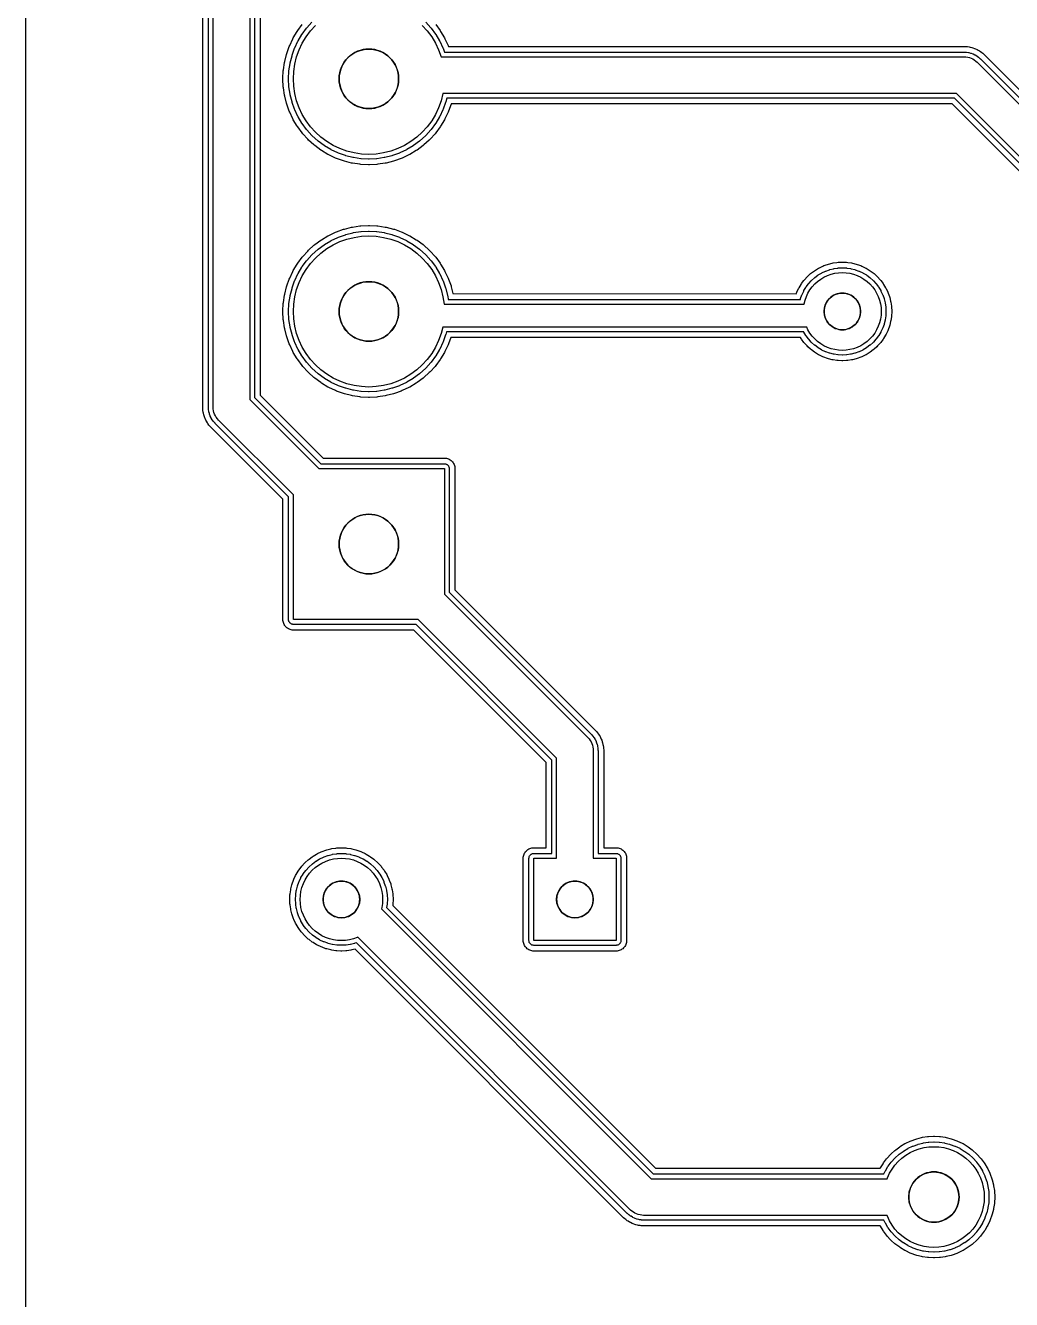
# Model space of a CAD drawing. Header units: millimetres. Extents: x -3 to 103, y -3 to 78.
# Drawn here: x 0 to 21.54, y 26.26 to 54.09 of the extents above; entities that cross this region are included whole.
import ezdxf

# ---------------------------------------------------------------- set-up
doc = ezdxf.new("R2010")
doc.units = ezdxf.units.MM
for name, color, linetype in [('COPPER', 1, 'Continuous'), ('DRILL_0p80mm', 5, 'Continuous'), ('DRILL_1p10mm', 5, 'Continuous'), ('DRILL_1p30mm', 5, 'Continuous'), ('ISO_PASS1', 2, 'Continuous'), ('ISO_PASS2', 6, 'Continuous'), ('OUTLINE', 7, 'Continuous')]:
    doc.layers.add(name, color=color, linetype=linetype)

msp = doc.modelspace()

# ---------------------------------------------------------------- linework, layer by layer
at = {"layer": 'COPPER'}
for points in [[(4.9, 65.584), (4.9, 45.916), (6.406, 44.41), (9.15, 44.41), (9.15, 41.666), (12.283, 38.533), (12.309, 38.504), (12.333, 38.472), (12.353, 38.439), (12.37, 38.403), (12.383, 38.366), (12.392, 38.328), (12.398, 38.289), (12.4, 38.25), (12.4, 35.9), (12.9, 35.9), (12.9, 34.1), (11.1, 34.1), (11.1, 35.9), (11.6, 35.9), (11.6, 38.084), (8.574, 41.11), (5.85, 41.11), (5.85, 43.834), (4.217, 45.467), (4.191, 45.496), (4.167, 45.528), (4.147, 45.561), (4.13, 45.597), (4.117, 45.634), (4.108, 45.672), (4.102, 45.711), (4.1, 45.75), (4.1, 65.75)], [(8.667, 54.087), (8.775, 53.967), (8.872, 53.837), (8.955, 53.698), (9.024, 53.551), (9.079, 53.4), (20.5, 53.4), (20.539, 53.398), (20.578, 53.392), (20.616, 53.383), (20.653, 53.37), (20.689, 53.353), (20.722, 53.333), (20.754, 53.309), (20.783, 53.283), (24, 50.066), (28.934, 55)], [(23.6, 49.334), (20.334, 52.6), (9.119, 52.6), (9.118, 52.598), (9.079, 52.441), (9.024, 52.289), (8.955, 52.142), (8.872, 52.003), (8.775, 51.873), (8.667, 51.753), (8.547, 51.645), (8.417, 51.548), (8.278, 51.465), (8.131, 51.396), (7.979, 51.341), (7.822, 51.302), (7.662, 51.278), (7.5, 51.27), (7.338, 51.278), (7.178, 51.302), (7.021, 51.341), (6.869, 51.396), (6.722, 51.465), (6.583, 51.548), (6.453, 51.645), (6.333, 51.753), (6.225, 51.873), (6.128, 52.003), (6.045, 52.142), (5.976, 52.289), (5.921, 52.441), (5.882, 52.598), (5.858, 52.758), (5.85, 52.92), (5.858, 53.082), (5.882, 53.242), (5.921, 53.399), (5.976, 53.551), (6.045, 53.698), (6.128, 53.837), (6.225, 53.967), (6.333, 54.087)]]:
    msp.add_lwpolyline(points, dxfattribs=at)
for points in [[(6.96, 53.281), (6.927, 53.226), (6.899, 53.169), (6.878, 53.109), (6.862, 53.047), (6.853, 52.984), (6.85, 52.92), (6.853, 52.856), (6.862, 52.793), (6.878, 52.731), (6.899, 52.671), (6.927, 52.614), (6.96, 52.559), (6.998, 52.508), (7.04, 52.46), (7.088, 52.418), (7.139, 52.38), (7.194, 52.347), (7.251, 52.319), (7.311, 52.298), (7.373, 52.282), (7.436, 52.273), (7.5, 52.27), (7.564, 52.273), (7.627, 52.282), (7.689, 52.298), (7.749, 52.319), (7.806, 52.347), (7.861, 52.38), (7.912, 52.418), (7.96, 52.46), (8.002, 52.508), (8.04, 52.559), (8.073, 52.614), (8.101, 52.671), (8.122, 52.731), (8.138, 52.793), (8.147, 52.856), (8.15, 52.92), (8.147, 52.984), (8.138, 53.047), (8.122, 53.109), (8.101, 53.169), (8.073, 53.226), (8.04, 53.281), (8.002, 53.332), (7.96, 53.38), (7.912, 53.422), (7.861, 53.46), (7.806, 53.493), (7.749, 53.521), (7.689, 53.542), (7.627, 53.558), (7.564, 53.567), (7.5, 53.57), (7.436, 53.567), (7.373, 53.558), (7.311, 53.542), (7.251, 53.521), (7.194, 53.493), (7.139, 53.46), (7.088, 53.422), (7.04, 53.38), (6.998, 53.332)], [(17.027, 48.087), (17.055, 48.165), (17.09, 48.241), (17.133, 48.312), (17.183, 48.379), (17.239, 48.441), (17.301, 48.497), (17.368, 48.547), (17.439, 48.59), (17.515, 48.625), (17.593, 48.653), (17.674, 48.674), (17.757, 48.686), (17.84, 48.69), (17.923, 48.686), (18.006, 48.674), (18.087, 48.653), (18.165, 48.625), (18.241, 48.59), (18.312, 48.547), (18.379, 48.497), (18.441, 48.441), (18.497, 48.379), (18.547, 48.312), (18.59, 48.241), (18.625, 48.165), (18.653, 48.087), (18.674, 48.006), (18.686, 47.923), (18.69, 47.84), (18.686, 47.757), (18.674, 47.674), (18.653, 47.593), (18.625, 47.515), (18.59, 47.439), (18.547, 47.368), (18.497, 47.301), (18.441, 47.239), (18.379, 47.183), (18.312, 47.133), (18.241, 47.09), (18.165, 47.055), (18.087, 47.027), (18.006, 47.006), (17.923, 46.994), (17.84, 46.99), (17.757, 46.994), (17.674, 47.006), (17.593, 47.027), (17.515, 47.055), (17.439, 47.09), (17.368, 47.133), (17.301, 47.183), (17.239, 47.239), (17.183, 47.301), (17.133, 47.368), (17.09, 47.439), (17.062, 47.5), (9.114, 47.5), (9.079, 47.361), (9.024, 47.209), (8.955, 47.062), (8.872, 46.923), (8.775, 46.793), (8.667, 46.673), (8.547, 46.565), (8.417, 46.468), (8.278, 46.385), (8.131, 46.316), (7.979, 46.261), (7.822, 46.222), (7.662, 46.198), (7.5, 46.19), (7.338, 46.198), (7.178, 46.222), (7.021, 46.261), (6.869, 46.316), (6.722, 46.385), (6.583, 46.468), (6.453, 46.565), (6.333, 46.673), (6.225, 46.793), (6.128, 46.923), (6.045, 47.062), (5.976, 47.209), (5.921, 47.361), (5.882, 47.518), (5.858, 47.678), (5.85, 47.84), (5.858, 48.002), (5.882, 48.162), (5.921, 48.319), (5.976, 48.471), (6.045, 48.618), (6.128, 48.757), (6.225, 48.887), (6.333, 49.007), (6.453, 49.115), (6.583, 49.212), (6.722, 49.295), (6.869, 49.364), (7.021, 49.419), (7.178, 49.458), (7.338, 49.482), (7.5, 49.49), (7.662, 49.482), (7.822, 49.458), (7.979, 49.419), (8.131, 49.364), (8.278, 49.295), (8.417, 49.212), (8.547, 49.115), (8.667, 49.007), (8.775, 48.887), (8.872, 48.757), (8.955, 48.618), (9.024, 48.471), (9.079, 48.319), (9.118, 48.162), (9.142, 48.002), (9.142, 48), (17.005, 48), (17.006, 48.006)], [(6.927, 48.146), (6.899, 48.089), (6.878, 48.029), (6.862, 47.967), (6.853, 47.904), (6.85, 47.84), (6.853, 47.776), (6.862, 47.713), (6.878, 47.651), (6.899, 47.591), (6.927, 47.534), (6.96, 47.479), (6.998, 47.428), (7.04, 47.38), (7.088, 47.338), (7.139, 47.3), (7.194, 47.267), (7.251, 47.239), (7.311, 47.218), (7.373, 47.202), (7.436, 47.193), (7.5, 47.19), (7.564, 47.193), (7.627, 47.202), (7.689, 47.218), (7.749, 47.239), (7.806, 47.267), (7.861, 47.3), (7.912, 47.338), (7.96, 47.38), (8.002, 47.428), (8.04, 47.479), (8.073, 47.534), (8.101, 47.591), (8.122, 47.651), (8.138, 47.713), (8.147, 47.776), (8.15, 47.84), (8.147, 47.904), (8.138, 47.967), (8.122, 48.029), (8.101, 48.089), (8.073, 48.146), (8.04, 48.201), (8.002, 48.252), (7.96, 48.3), (7.912, 48.342), (7.861, 48.38), (7.806, 48.413), (7.749, 48.441), (7.689, 48.462), (7.627, 48.478), (7.564, 48.487), (7.5, 48.49), (7.436, 48.487), (7.373, 48.478), (7.311, 48.462), (7.251, 48.441), (7.194, 48.413), (7.139, 48.38), (7.088, 48.342), (7.04, 48.3), (6.998, 48.252), (6.96, 48.201)], [(17.507, 48.062), (17.487, 48.029), (17.47, 47.993), (17.457, 47.956), (17.448, 47.918), (17.442, 47.879), (17.44, 47.84), (17.442, 47.801), (17.448, 47.762), (17.457, 47.724), (17.47, 47.687), (17.487, 47.651), (17.507, 47.618), (17.531, 47.586), (17.557, 47.557), (17.586, 47.531), (17.618, 47.507), (17.651, 47.487), (17.687, 47.47), (17.724, 47.457), (17.762, 47.448), (17.801, 47.442), (17.84, 47.44), (17.879, 47.442), (17.918, 47.448), (17.956, 47.457), (17.993, 47.47), (18.029, 47.487), (18.062, 47.507), (18.094, 47.531), (18.123, 47.557), (18.149, 47.586), (18.173, 47.618), (18.193, 47.651), (18.21, 47.687), (18.223, 47.724), (18.232, 47.762), (18.238, 47.801), (18.24, 47.84), (18.238, 47.879), (18.232, 47.918), (18.223, 47.956), (18.21, 47.993), (18.193, 48.029), (18.173, 48.062), (18.149, 48.094), (18.123, 48.123), (18.094, 48.149), (18.062, 48.173), (18.029, 48.193), (17.993, 48.21), (17.956, 48.223), (17.918, 48.232), (17.879, 48.238), (17.84, 48.24), (17.801, 48.238), (17.762, 48.232), (17.724, 48.223), (17.687, 48.21), (17.651, 48.193), (17.618, 48.173), (17.586, 48.149), (17.557, 48.123), (17.531, 48.094)], [(6.96, 43.121), (6.927, 43.066), (6.899, 43.009), (6.878, 42.949), (6.862, 42.887), (6.853, 42.824), (6.85, 42.76), (6.853, 42.696), (6.862, 42.633), (6.878, 42.571), (6.899, 42.511), (6.927, 42.454), (6.96, 42.399), (6.998, 42.348), (7.04, 42.3), (7.088, 42.258), (7.139, 42.22), (7.194, 42.187), (7.251, 42.159), (7.311, 42.138), (7.373, 42.122), (7.436, 42.113), (7.5, 42.11), (7.564, 42.113), (7.627, 42.122), (7.689, 42.138), (7.749, 42.159), (7.806, 42.187), (7.861, 42.22), (7.912, 42.258), (7.96, 42.3), (8.002, 42.348), (8.04, 42.399), (8.073, 42.454), (8.101, 42.511), (8.122, 42.571), (8.138, 42.633), (8.147, 42.696), (8.15, 42.76), (8.147, 42.824), (8.138, 42.887), (8.122, 42.949), (8.101, 43.009), (8.073, 43.066), (8.04, 43.121), (8.002, 43.172), (7.96, 43.22), (7.912, 43.262), (7.861, 43.3), (7.806, 43.333), (7.749, 43.361), (7.689, 43.382), (7.627, 43.398), (7.564, 43.407), (7.5, 43.41), (7.436, 43.407), (7.373, 43.398), (7.311, 43.382), (7.251, 43.361), (7.194, 43.333), (7.139, 43.3), (7.088, 43.262), (7.04, 43.22), (6.998, 43.172)], [(6.039, 35.261), (6.069, 35.344), (6.106, 35.424), (6.152, 35.5), (6.204, 35.571), (6.264, 35.636), (6.329, 35.696), (6.4, 35.748), (6.476, 35.794), (6.556, 35.831), (6.639, 35.861), (6.724, 35.883), (6.812, 35.896), (6.9, 35.9), (6.988, 35.896), (7.076, 35.883), (7.161, 35.861), (7.244, 35.831), (7.324, 35.794), (7.4, 35.748), (7.471, 35.696), (7.536, 35.636), (7.596, 35.571), (7.648, 35.5), (7.694, 35.424), (7.731, 35.344), (7.761, 35.261), (7.783, 35.176), (7.796, 35.088), (7.8, 35), (7.796, 34.912), (7.783, 34.824), (7.774, 34.791), (13.666, 28.9), (18.816, 28.9), (18.824, 28.921), (18.87, 29.019), (18.925, 29.111), (18.99, 29.198), (19.062, 29.278), (19.142, 29.35), (19.229, 29.415), (19.321, 29.47), (19.419, 29.516), (19.521, 29.553), (19.625, 29.579), (19.732, 29.595), (19.84, 29.6), (19.948, 29.595), (20.055, 29.579), (20.159, 29.553), (20.261, 29.516), (20.359, 29.47), (20.451, 29.415), (20.538, 29.35), (20.618, 29.278), (20.69, 29.198), (20.755, 29.111), (20.81, 29.019), (20.856, 28.921), (20.893, 28.819), (20.919, 28.715), (20.935, 28.608), (20.94, 28.5), (20.935, 28.392), (20.919, 28.285), (20.893, 28.181), (20.856, 28.079), (20.81, 27.981), (20.755, 27.889), (20.69, 27.802), (20.618, 27.722), (20.538, 27.65), (20.451, 27.585), (20.359, 27.53), (20.261, 27.484), (20.159, 27.447), (20.055, 27.421), (19.948, 27.405), (19.84, 27.4), (19.732, 27.405), (19.625, 27.421), (19.521, 27.447), (19.419, 27.484), (19.321, 27.53), (19.229, 27.585), (19.142, 27.65), (19.062, 27.722), (18.99, 27.802), (18.925, 27.889), (18.87, 27.981), (18.824, 28.079), (18.816, 28.1), (13.5, 28.1), (13.461, 28.102), (13.422, 28.108), (13.384, 28.117), (13.347, 28.13), (13.311, 28.147), (13.278, 28.167), (13.246, 28.191), (13.217, 28.217), (7.259, 34.175), (7.244, 34.169), (7.161, 34.139), (7.076, 34.117), (6.988, 34.104), (6.9, 34.1), (6.812, 34.104), (6.724, 34.117), (6.639, 34.139), (6.556, 34.169), (6.476, 34.206), (6.4, 34.252), (6.329, 34.304), (6.264, 34.364), (6.204, 34.429), (6.152, 34.5), (6.106, 34.576), (6.069, 34.656), (6.039, 34.739), (6.017, 34.824), (6.004, 34.912), (6, 35), (6.004, 35.088), (6.017, 35.176)], [(6.567, 35.222), (6.547, 35.189), (6.53, 35.153), (6.517, 35.116), (6.508, 35.078), (6.502, 35.039), (6.5, 35), (6.502, 34.961), (6.508, 34.922), (6.517, 34.884), (6.53, 34.847), (6.547, 34.811), (6.567, 34.778), (6.591, 34.746), (6.617, 34.717), (6.646, 34.691), (6.678, 34.667), (6.711, 34.647), (6.747, 34.63), (6.784, 34.617), (6.822, 34.608), (6.861, 34.602), (6.9, 34.6), (6.939, 34.602), (6.978, 34.608), (7.016, 34.617), (7.053, 34.63), (7.089, 34.647), (7.122, 34.667), (7.154, 34.691), (7.183, 34.717), (7.209, 34.746), (7.233, 34.778), (7.253, 34.811), (7.27, 34.847), (7.283, 34.884), (7.292, 34.922), (7.298, 34.961), (7.3, 35), (7.298, 35.039), (7.292, 35.078), (7.283, 35.116), (7.27, 35.153), (7.253, 35.189), (7.233, 35.222), (7.209, 35.254), (7.183, 35.283), (7.154, 35.309), (7.122, 35.333), (7.089, 35.353), (7.053, 35.37), (7.016, 35.383), (6.978, 35.392), (6.939, 35.398), (6.9, 35.4), (6.861, 35.398), (6.822, 35.392), (6.784, 35.383), (6.747, 35.37), (6.711, 35.353), (6.678, 35.333), (6.646, 35.309), (6.617, 35.283), (6.591, 35.254)], [(11.647, 35.189), (11.63, 35.153), (11.617, 35.116), (11.608, 35.078), (11.602, 35.039), (11.6, 35), (11.602, 34.961), (11.608, 34.922), (11.617, 34.884), (11.63, 34.847), (11.647, 34.811), (11.667, 34.778), (11.691, 34.746), (11.717, 34.717), (11.746, 34.691), (11.778, 34.667), (11.811, 34.647), (11.847, 34.63), (11.884, 34.617), (11.922, 34.608), (11.961, 34.602), (12, 34.6), (12.039, 34.602), (12.078, 34.608), (12.116, 34.617), (12.153, 34.63), (12.189, 34.647), (12.222, 34.667), (12.254, 34.691), (12.283, 34.717), (12.309, 34.746), (12.333, 34.778), (12.353, 34.811), (12.37, 34.847), (12.383, 34.884), (12.392, 34.922), (12.398, 34.961), (12.4, 35), (12.398, 35.039), (12.392, 35.078), (12.383, 35.116), (12.37, 35.153), (12.353, 35.189), (12.333, 35.222), (12.309, 35.254), (12.283, 35.283), (12.254, 35.309), (12.222, 35.333), (12.189, 35.353), (12.153, 35.37), (12.116, 35.383), (12.078, 35.392), (12.039, 35.398), (12, 35.4), (11.961, 35.398), (11.922, 35.392), (11.884, 35.383), (11.847, 35.37), (11.811, 35.353), (11.778, 35.333), (11.746, 35.309), (11.717, 35.283), (11.691, 35.254), (11.667, 35.222)], [(19.383, 28.806), (19.355, 28.759), (19.332, 28.71), (19.314, 28.66), (19.301, 28.607), (19.293, 28.554), (19.29, 28.5), (19.293, 28.446), (19.301, 28.393), (19.314, 28.34), (19.332, 28.29), (19.355, 28.241), (19.383, 28.194), (19.415, 28.151), (19.451, 28.111), (19.491, 28.075), (19.534, 28.043), (19.581, 28.015), (19.63, 27.992), (19.68, 27.974), (19.733, 27.961), (19.786, 27.953), (19.84, 27.95), (19.894, 27.953), (19.947, 27.961), (20, 27.974), (20.05, 27.992), (20.099, 28.015), (20.146, 28.043), (20.189, 28.075), (20.229, 28.111), (20.265, 28.151), (20.297, 28.194), (20.325, 28.241), (20.348, 28.29), (20.366, 28.34), (20.379, 28.393), (20.387, 28.446), (20.39, 28.5), (20.387, 28.554), (20.379, 28.607), (20.366, 28.66), (20.348, 28.71), (20.325, 28.759), (20.297, 28.806), (20.265, 28.849), (20.229, 28.889), (20.189, 28.925), (20.146, 28.957), (20.099, 28.985), (20.05, 29.008), (20, 29.026), (19.947, 29.039), (19.894, 29.047), (19.84, 29.05), (19.786, 29.047), (19.733, 29.039), (19.68, 29.026), (19.63, 29.008), (19.581, 28.985), (19.534, 28.957), (19.491, 28.925), (19.451, 28.889), (19.415, 28.849)]]:
    msp.add_lwpolyline(points, close=True, dxfattribs=at)
at = {"layer": 'DRILL_0p80mm'}
for centre in [(17.84, 47.84), (6.9, 35), (12, 35)]:
    msp.add_circle(centre, 0.4, dxfattribs=at)
at = {"layer": 'DRILL_1p10mm'}
msp.add_circle((19.84, 28.5), 0.55, dxfattribs=at)
at = {"layer": 'DRILL_1p30mm'}
for centre in [(7.5, 52.92), (7.5, 47.84), (7.5, 42.76)]:
    msp.add_circle(centre, 0.65, dxfattribs=at)
at = {"layer": 'ISO_PASS1'}
for points in [[(5.004, 65.541), (5.004, 45.959), (6.449, 44.514), (9.15, 44.514), (9.16, 44.513), (9.17, 44.512), (9.18, 44.509), (9.19, 44.506), (9.199, 44.501), (9.208, 44.496), (9.216, 44.49), (9.223, 44.483), (9.23, 44.476), (9.236, 44.468), (9.241, 44.459), (9.246, 44.45), (9.249, 44.44), (9.252, 44.43), (9.253, 44.42), (9.254, 44.41), (9.254, 41.709), (12.356, 38.606), (12.36, 38.602), (12.386, 38.573), (12.392, 38.565), (12.416, 38.534), (12.421, 38.525), (12.442, 38.492), (12.446, 38.483), (12.463, 38.447), (12.467, 38.438), (12.48, 38.401), (12.483, 38.391), (12.493, 38.353), (12.495, 38.343), (12.501, 38.304), (12.502, 38.294), (12.503, 38.255), (12.504, 38.25), (12.504, 36.004), (12.9, 36.004), (12.91, 36.003), (12.92, 36.002), (12.93, 35.999), (12.94, 35.996), (12.949, 35.991), (12.958, 35.986), (12.966, 35.98), (12.973, 35.973), (12.98, 35.966), (12.986, 35.958), (12.991, 35.949), (12.996, 35.94), (12.999, 35.93), (13.002, 35.92), (13.003, 35.91), (13.004, 35.9), (13.004, 34.1), (13.003, 34.09), (13.002, 34.08), (12.999, 34.07), (12.996, 34.06), (12.991, 34.051), (12.986, 34.042), (12.98, 34.034), (12.973, 34.027), (12.966, 34.02), (12.958, 34.014), (12.949, 34.009), (12.94, 34.004), (12.93, 34.001), (12.92, 33.998), (12.91, 33.997), (12.9, 33.996), (11.1, 33.996), (11.09, 33.997), (11.08, 33.998), (11.07, 34.001), (11.06, 34.004), (11.051, 34.009), (11.042, 34.014), (11.034, 34.02), (11.027, 34.027), (11.02, 34.034), (11.014, 34.042), (11.009, 34.051), (11.004, 34.06), (11.001, 34.07), (10.998, 34.08), (10.997, 34.09), (10.996, 34.1), (10.996, 35.9), (10.997, 35.91), (10.998, 35.92), (11.001, 35.93), (11.004, 35.94), (11.009, 35.949), (11.014, 35.958), (11.02, 35.966), (11.027, 35.973), (11.034, 35.98), (11.042, 35.986), (11.051, 35.991), (11.06, 35.996), (11.07, 35.999), (11.08, 36.002), (11.09, 36.003), (11.1, 36.004), (11.496, 36.004), (11.496, 38.041), (8.531, 41.006), (5.85, 41.006), (5.84, 41.007), (5.83, 41.008), (5.82, 41.011), (5.81, 41.014), (5.801, 41.019), (5.792, 41.024), (5.784, 41.03), (5.777, 41.037), (5.77, 41.044), (5.764, 41.052), (5.759, 41.061), (5.754, 41.07), (5.751, 41.08), (5.748, 41.09), (5.747, 41.1), (5.746, 41.11), (5.746, 43.791), (4.144, 45.394), (4.14, 45.398), (4.114, 45.427), (4.108, 45.435), (4.084, 45.466), (4.079, 45.475), (4.058, 45.508), (4.054, 45.517), (4.037, 45.553), (4.033, 45.562), (4.02, 45.599), (4.017, 45.609), (4.007, 45.647), (4.005, 45.657), (3.999, 45.696), (3.998, 45.706), (3.997, 45.745), (3.996, 45.75), (3.996, 65.75)], [(23.496, 49.291), (20.291, 52.496), (9.2, 52.496), (9.179, 52.416), (9.176, 52.406), (9.122, 52.254), (9.118, 52.244), (9.049, 52.098), (9.044, 52.089), (8.961, 51.95), (8.955, 51.942), (8.859, 51.812), (8.852, 51.804), (8.743, 51.684), (8.736, 51.677), (8.616, 51.568), (8.608, 51.561), (8.478, 51.465), (8.47, 51.459), (8.331, 51.376), (8.322, 51.371), (8.176, 51.302), (8.166, 51.298), (8.014, 51.244), (8.004, 51.241), (7.847, 51.201), (7.837, 51.199), (7.677, 51.175), (7.667, 51.174), (7.505, 51.167), (7.495, 51.167), (7.333, 51.174), (7.323, 51.175), (7.163, 51.199), (7.153, 51.201), (6.996, 51.241), (6.986, 51.244), (6.834, 51.298), (6.824, 51.302), (6.678, 51.371), (6.669, 51.376), (6.53, 51.459), (6.522, 51.465), (6.392, 51.561), (6.384, 51.568), (6.264, 51.677), (6.257, 51.684), (6.148, 51.804), (6.141, 51.812), (6.045, 51.942), (6.039, 51.95), (5.956, 52.089), (5.951, 52.098), (5.882, 52.244), (5.878, 52.254), (5.824, 52.406), (5.821, 52.416), (5.781, 52.573), (5.779, 52.583), (5.755, 52.743), (5.754, 52.753), (5.747, 52.915), (5.747, 52.925), (5.754, 53.087), (5.755, 53.097), (5.779, 53.257), (5.781, 53.267), (5.821, 53.424), (5.824, 53.434), (5.878, 53.586), (5.882, 53.596), (5.951, 53.742), (5.956, 53.751), (6.039, 53.89), (6.045, 53.898), (6.141, 54.028), (6.148, 54.036), (6.257, 54.156)], [(8.743, 54.156), (8.852, 54.036), (8.859, 54.028), (8.955, 53.898), (8.961, 53.89), (9.044, 53.751), (9.049, 53.742), (9.118, 53.596), (9.122, 53.586), (9.152, 53.504), (20.5, 53.504), (20.505, 53.503), (20.544, 53.502), (20.554, 53.501), (20.593, 53.495), (20.603, 53.493), (20.641, 53.483), (20.651, 53.48), (20.688, 53.467), (20.697, 53.463), (20.733, 53.446), (20.742, 53.442), (20.775, 53.421), (20.784, 53.416), (20.815, 53.392), (20.823, 53.386), (20.852, 53.36), (20.856, 53.356), (24, 50.212)]]:
    msp.add_lwpolyline(points, dxfattribs=at)
for points in [[(16.926, 48.112), (16.929, 48.122), (16.957, 48.2), (16.961, 48.21), (16.997, 48.285), (17.002, 48.294), (17.044, 48.365), (17.05, 48.374), (17.1, 48.441), (17.106, 48.449), (17.162, 48.511), (17.169, 48.518), (17.231, 48.574), (17.239, 48.58), (17.306, 48.63), (17.315, 48.636), (17.386, 48.678), (17.395, 48.683), (17.47, 48.719), (17.48, 48.723), (17.558, 48.751), (17.568, 48.754), (17.649, 48.774), (17.659, 48.776), (17.741, 48.788), (17.752, 48.789), (17.835, 48.793), (17.845, 48.793), (17.928, 48.789), (17.939, 48.788), (18.021, 48.776), (18.031, 48.774), (18.112, 48.754), (18.122, 48.751), (18.2, 48.723), (18.21, 48.719), (18.285, 48.683), (18.294, 48.678), (18.365, 48.636), (18.374, 48.63), (18.441, 48.58), (18.449, 48.574), (18.511, 48.518), (18.518, 48.511), (18.574, 48.449), (18.58, 48.441), (18.63, 48.374), (18.636, 48.365), (18.678, 48.294), (18.683, 48.285), (18.719, 48.21), (18.723, 48.2), (18.751, 48.122), (18.754, 48.112), (18.774, 48.031), (18.776, 48.021), (18.788, 47.939), (18.789, 47.928), (18.793, 47.845), (18.793, 47.835), (18.789, 47.752), (18.788, 47.741), (18.776, 47.659), (18.774, 47.649), (18.754, 47.568), (18.751, 47.558), (18.723, 47.48), (18.719, 47.47), (18.683, 47.395), (18.678, 47.386), (18.636, 47.315), (18.63, 47.306), (18.58, 47.239), (18.574, 47.231), (18.518, 47.169), (18.511, 47.162), (18.449, 47.106), (18.441, 47.1), (18.374, 47.05), (18.365, 47.044), (18.294, 47.002), (18.285, 46.997), (18.21, 46.961), (18.2, 46.957), (18.122, 46.929), (18.112, 46.926), (18.031, 46.906), (18.021, 46.904), (17.939, 46.892), (17.928, 46.891), (17.845, 46.887), (17.835, 46.887), (17.752, 46.891), (17.741, 46.892), (17.659, 46.904), (17.649, 46.906), (17.568, 46.926), (17.558, 46.929), (17.48, 46.957), (17.47, 46.961), (17.395, 46.997), (17.386, 47.002), (17.315, 47.044), (17.306, 47.05), (17.239, 47.1), (17.231, 47.106), (17.169, 47.162), (17.162, 47.169), (17.106, 47.231), (17.1, 47.239), (17.05, 47.306), (17.044, 47.315), (17.002, 47.386), (16.997, 47.395), (16.996, 47.396), (9.195, 47.396), (9.179, 47.336), (9.176, 47.326), (9.122, 47.174), (9.118, 47.164), (9.049, 47.018), (9.044, 47.009), (8.961, 46.87), (8.955, 46.862), (8.859, 46.732), (8.852, 46.724), (8.743, 46.604), (8.736, 46.597), (8.616, 46.488), (8.608, 46.481), (8.478, 46.385), (8.47, 46.379), (8.331, 46.296), (8.322, 46.291), (8.176, 46.222), (8.166, 46.218), (8.014, 46.164), (8.004, 46.161), (7.847, 46.121), (7.837, 46.119), (7.677, 46.095), (7.667, 46.094), (7.505, 46.087), (7.495, 46.087), (7.333, 46.094), (7.323, 46.095), (7.163, 46.119), (7.153, 46.121), (6.996, 46.161), (6.986, 46.164), (6.834, 46.218), (6.824, 46.222), (6.678, 46.291), (6.669, 46.296), (6.53, 46.379), (6.522, 46.385), (6.392, 46.481), (6.384, 46.488), (6.264, 46.597), (6.257, 46.604), (6.148, 46.724), (6.141, 46.732), (6.045, 46.862), (6.039, 46.87), (5.956, 47.009), (5.951, 47.018), (5.882, 47.164), (5.878, 47.174), (5.824, 47.326), (5.821, 47.336), (5.781, 47.493), (5.779, 47.503), (5.755, 47.663), (5.754, 47.673), (5.747, 47.835), (5.747, 47.845), (5.754, 48.007), (5.755, 48.017), (5.779, 48.177), (5.781, 48.187), (5.821, 48.344), (5.824, 48.354), (5.878, 48.506), (5.882, 48.516), (5.951, 48.662), (5.956, 48.671), (6.039, 48.81), (6.045, 48.818), (6.141, 48.948), (6.148, 48.956), (6.257, 49.076), (6.264, 49.083), (6.384, 49.192), (6.392, 49.199), (6.522, 49.295), (6.53, 49.301), (6.669, 49.384), (6.678, 49.389), (6.824, 49.458), (6.834, 49.462), (6.986, 49.516), (6.996, 49.519), (7.153, 49.559), (7.163, 49.561), (7.323, 49.585), (7.333, 49.586), (7.495, 49.593), (7.505, 49.593), (7.667, 49.586), (7.677, 49.585), (7.837, 49.561), (7.847, 49.559), (8.004, 49.519), (8.014, 49.516), (8.166, 49.462), (8.176, 49.458), (8.322, 49.389), (8.331, 49.384), (8.47, 49.301), (8.478, 49.295), (8.608, 49.199), (8.616, 49.192), (8.736, 49.083), (8.743, 49.076), (8.852, 48.956), (8.859, 48.948), (8.955, 48.818), (8.961, 48.81), (9.044, 48.671), (9.049, 48.662), (9.118, 48.516), (9.122, 48.506), (9.176, 48.354), (9.179, 48.344), (9.219, 48.187), (9.221, 48.177), (9.232, 48.104), (16.924, 48.104)], [(18.748, 29.004), (18.776, 29.063), (18.781, 29.072), (18.837, 29.164), (18.842, 29.173), (18.906, 29.26), (18.913, 29.267), (18.985, 29.347), (18.993, 29.355), (19.073, 29.427), (19.08, 29.434), (19.167, 29.498), (19.176, 29.503), (19.268, 29.559), (19.277, 29.564), (19.375, 29.61), (19.384, 29.614), (19.486, 29.65), (19.496, 29.653), (19.6, 29.679), (19.61, 29.681), (19.717, 29.697), (19.727, 29.698), (19.835, 29.703), (19.845, 29.703), (19.953, 29.698), (19.963, 29.697), (20.07, 29.681), (20.08, 29.679), (20.184, 29.653), (20.194, 29.65), (20.296, 29.614), (20.305, 29.61), (20.403, 29.564), (20.412, 29.559), (20.504, 29.503), (20.513, 29.498), (20.6, 29.434), (20.607, 29.427), (20.687, 29.355), (20.695, 29.347), (20.767, 29.267), (20.774, 29.26), (20.838, 29.173), (20.843, 29.164), (20.899, 29.072), (20.904, 29.063), (20.95, 28.965), (20.954, 28.956), (20.99, 28.854), (20.993, 28.844), (21.019, 28.74), (21.021, 28.73), (21.037, 28.623), (21.038, 28.613), (21.043, 28.505), (21.043, 28.495), (21.038, 28.387), (21.037, 28.377), (21.021, 28.27), (21.019, 28.26), (20.993, 28.156), (20.99, 28.146), (20.954, 28.044), (20.95, 28.035), (20.904, 27.937), (20.899, 27.928), (20.843, 27.836), (20.838, 27.827), (20.774, 27.74), (20.767, 27.733), (20.695, 27.653), (20.687, 27.645), (20.607, 27.573), (20.6, 27.566), (20.513, 27.502), (20.504, 27.497), (20.412, 27.441), (20.403, 27.436), (20.305, 27.39), (20.296, 27.386), (20.194, 27.35), (20.184, 27.347), (20.08, 27.321), (20.07, 27.319), (19.963, 27.303), (19.953, 27.302), (19.845, 27.297), (19.835, 27.297), (19.727, 27.302), (19.717, 27.303), (19.61, 27.319), (19.6, 27.321), (19.496, 27.347), (19.486, 27.35), (19.384, 27.386), (19.375, 27.39), (19.277, 27.436), (19.268, 27.441), (19.176, 27.497), (19.167, 27.502), (19.08, 27.566), (19.073, 27.573), (18.993, 27.645), (18.985, 27.653), (18.913, 27.733), (18.906, 27.74), (18.842, 27.827), (18.837, 27.836), (18.781, 27.928), (18.776, 27.937), (18.748, 27.996), (13.5, 27.996), (13.495, 27.997), (13.456, 27.998), (13.446, 27.999), (13.407, 28.005), (13.397, 28.007), (13.359, 28.017), (13.349, 28.02), (13.312, 28.033), (13.303, 28.037), (13.267, 28.054), (13.258, 28.058), (13.225, 28.079), (13.216, 28.084), (13.185, 28.108), (13.177, 28.114), (13.148, 28.14), (13.144, 28.144), (7.233, 34.055), (7.196, 34.041), (7.186, 34.038), (7.101, 34.017), (7.091, 34.015), (7.003, 34.002), (6.993, 34.001), (6.905, 33.997), (6.895, 33.997), (6.807, 34.001), (6.797, 34.002), (6.709, 34.015), (6.699, 34.017), (6.614, 34.038), (6.604, 34.041), (6.521, 34.071), (6.511, 34.075), (6.431, 34.113), (6.422, 34.117), (6.347, 34.163), (6.338, 34.168), (6.267, 34.221), (6.259, 34.228), (6.194, 34.287), (6.187, 34.294), (6.128, 34.359), (6.121, 34.367), (6.068, 34.438), (6.063, 34.447), (6.017, 34.522), (6.013, 34.531), (5.975, 34.611), (5.971, 34.621), (5.941, 34.704), (5.938, 34.714), (5.917, 34.799), (5.915, 34.809), (5.902, 34.897), (5.901, 34.907), (5.897, 34.995), (5.897, 35.005), (5.901, 35.093), (5.902, 35.103), (5.915, 35.191), (5.917, 35.201), (5.938, 35.286), (5.941, 35.296), (5.971, 35.379), (5.975, 35.389), (6.013, 35.469), (6.017, 35.478), (6.063, 35.553), (6.068, 35.562), (6.121, 35.633), (6.128, 35.641), (6.187, 35.706), (6.194, 35.713), (6.259, 35.772), (6.267, 35.779), (6.338, 35.832), (6.347, 35.837), (6.422, 35.883), (6.431, 35.887), (6.511, 35.925), (6.521, 35.929), (6.604, 35.959), (6.614, 35.962), (6.699, 35.983), (6.709, 35.985), (6.797, 35.998), (6.807, 35.999), (6.895, 36.003), (6.905, 36.003), (6.993, 35.999), (7.003, 35.998), (7.091, 35.985), (7.101, 35.983), (7.186, 35.962), (7.196, 35.959), (7.279, 35.929), (7.289, 35.925), (7.369, 35.887), (7.378, 35.883), (7.453, 35.837), (7.462, 35.832), (7.533, 35.779), (7.541, 35.772), (7.606, 35.713), (7.613, 35.706), (7.672, 35.641), (7.679, 35.633), (7.732, 35.562), (7.737, 35.553), (7.783, 35.478), (7.787, 35.469), (7.825, 35.389), (7.829, 35.379), (7.859, 35.296), (7.862, 35.286), (7.883, 35.201), (7.885, 35.191), (7.898, 35.103), (7.899, 35.093), (7.903, 35.005), (7.903, 34.995), (7.899, 34.907), (7.898, 34.897), (7.887, 34.825), (13.709, 29.004)]]:
    msp.add_lwpolyline(points, close=True, dxfattribs=at)
at = {"layer": 'ISO_PASS2'}
for points in [[(5.128, 65.49), (5.128, 46.01), (6.5, 44.638), (9.15, 44.638), (9.172, 44.637), (9.194, 44.634), (9.216, 44.628), (9.237, 44.621), (9.257, 44.611), (9.277, 44.599), (9.295, 44.586), (9.311, 44.571), (9.326, 44.555), (9.339, 44.537), (9.351, 44.517), (9.361, 44.497), (9.368, 44.476), (9.374, 44.454), (9.377, 44.432), (9.378, 44.41), (9.378, 41.76), (12.444, 38.694), (12.452, 38.686), (12.478, 38.657), (12.492, 38.64), (12.516, 38.608), (12.528, 38.589), (12.548, 38.556), (12.559, 38.536), (12.576, 38.501), (12.584, 38.48), (12.597, 38.443), (12.604, 38.421), (12.613, 38.383), (12.618, 38.361), (12.624, 38.323), (12.626, 38.3), (12.628, 38.261), (12.628, 38.25), (12.628, 36.128), (12.9, 36.128), (12.922, 36.127), (12.944, 36.124), (12.966, 36.118), (12.987, 36.111), (13.007, 36.101), (13.027, 36.089), (13.045, 36.076), (13.061, 36.061), (13.076, 36.045), (13.089, 36.027), (13.101, 36.007), (13.111, 35.987), (13.118, 35.966), (13.124, 35.944), (13.127, 35.922), (13.128, 35.9), (13.128, 34.1), (13.127, 34.078), (13.124, 34.056), (13.118, 34.034), (13.111, 34.013), (13.101, 33.993), (13.089, 33.973), (13.076, 33.955), (13.061, 33.939), (13.045, 33.924), (13.027, 33.911), (13.007, 33.899), (12.987, 33.889), (12.966, 33.882), (12.944, 33.876), (12.922, 33.873), (12.9, 33.872), (11.1, 33.872), (11.078, 33.873), (11.056, 33.876), (11.034, 33.882), (11.013, 33.889), (10.993, 33.899), (10.973, 33.911), (10.955, 33.924), (10.939, 33.939), (10.924, 33.955), (10.911, 33.973), (10.899, 33.993), (10.889, 34.013), (10.882, 34.034), (10.876, 34.056), (10.873, 34.078), (10.872, 34.1), (10.872, 35.9), (10.873, 35.922), (10.876, 35.944), (10.882, 35.966), (10.889, 35.987), (10.899, 36.007), (10.911, 36.027), (10.924, 36.045), (10.939, 36.061), (10.955, 36.076), (10.973, 36.089), (10.993, 36.101), (11.013, 36.111), (11.034, 36.118), (11.056, 36.124), (11.078, 36.127), (11.1, 36.128), (11.372, 36.128), (11.372, 37.99), (8.48, 40.882), (5.85, 40.882), (5.828, 40.883), (5.806, 40.886), (5.784, 40.892), (5.763, 40.899), (5.743, 40.909), (5.723, 40.921), (5.705, 40.934), (5.689, 40.949), (5.674, 40.965), (5.661, 40.983), (5.649, 41.003), (5.639, 41.023), (5.632, 41.044), (5.626, 41.066), (5.623, 41.088), (5.622, 41.11), (5.622, 43.74), (4.056, 45.306), (4.048, 45.314), (4.022, 45.343), (4.008, 45.36), (3.984, 45.392), (3.972, 45.411), (3.952, 45.444), (3.941, 45.464), (3.924, 45.499), (3.916, 45.52), (3.903, 45.557), (3.896, 45.579), (3.887, 45.617), (3.882, 45.639), (3.876, 45.677), (3.874, 45.7), (3.872, 45.739), (3.872, 45.75), (3.872, 65.75)], [(23.372, 49.24), (20.24, 52.372), (9.296, 52.372), (9.294, 52.364), (9.239, 52.212), (9.23, 52.191), (9.161, 52.045), (9.151, 52.025), (9.067, 51.886), (9.055, 51.868), (8.959, 51.737), (8.944, 51.72), (8.836, 51.6), (8.82, 51.584), (8.7, 51.476), (8.683, 51.461), (8.552, 51.365), (8.534, 51.353), (8.395, 51.269), (8.375, 51.259), (8.229, 51.19), (8.208, 51.181), (8.056, 51.126), (8.034, 51.12), (7.877, 51.081), (7.855, 51.076), (7.695, 51.053), (7.673, 51.05), (7.511, 51.042), (7.489, 51.042), (7.327, 51.05), (7.305, 51.053), (7.145, 51.076), (7.123, 51.081), (6.966, 51.12), (6.944, 51.126), (6.792, 51.181), (6.771, 51.19), (6.625, 51.259), (6.605, 51.269), (6.466, 51.353), (6.448, 51.365), (6.317, 51.461), (6.3, 51.476), (6.18, 51.584), (6.164, 51.6), (6.056, 51.72), (6.041, 51.737), (5.945, 51.868), (5.933, 51.886), (5.849, 52.025), (5.839, 52.045), (5.77, 52.191), (5.761, 52.212), (5.706, 52.364), (5.7, 52.386), (5.661, 52.543), (5.656, 52.565), (5.633, 52.725), (5.63, 52.747), (5.622, 52.909), (5.622, 52.931), (5.63, 53.093), (5.633, 53.115), (5.656, 53.275), (5.661, 53.297), (5.7, 53.454), (5.706, 53.476), (5.761, 53.628), (5.77, 53.649), (5.839, 53.795), (5.849, 53.815), (5.933, 53.954), (5.945, 53.972), (6.041, 54.103)], [(8.959, 54.103), (9.055, 53.972), (9.067, 53.954), (9.151, 53.815), (9.161, 53.795), (9.23, 53.649), (9.239, 53.628), (9.239, 53.628), (20.5, 53.628), (20.511, 53.628), (20.55, 53.626), (20.573, 53.624), (20.611, 53.618), (20.633, 53.613), (20.671, 53.604), (20.693, 53.597), (20.73, 53.584), (20.751, 53.576), (20.786, 53.559), (20.806, 53.548), (20.839, 53.528), (20.858, 53.516), (20.89, 53.492), (20.907, 53.478), (20.936, 53.452), (20.944, 53.444), (24, 50.388)]]:
    msp.add_lwpolyline(points, dxfattribs=at)
for points in [[(16.925, 47.272), (9.289, 47.272), (9.239, 47.132), (9.23, 47.111), (9.161, 46.965), (9.151, 46.945), (9.067, 46.806), (9.055, 46.788), (8.959, 46.657), (8.944, 46.64), (8.836, 46.52), (8.82, 46.504), (8.7, 46.396), (8.683, 46.381), (8.552, 46.285), (8.534, 46.273), (8.395, 46.189), (8.375, 46.179), (8.229, 46.11), (8.208, 46.101), (8.056, 46.046), (8.034, 46.04), (7.877, 46.001), (7.855, 45.996), (7.695, 45.973), (7.673, 45.97), (7.511, 45.962), (7.489, 45.962), (7.327, 45.97), (7.305, 45.973), (7.145, 45.996), (7.123, 46.001), (6.966, 46.04), (6.944, 46.046), (6.792, 46.101), (6.771, 46.11), (6.625, 46.179), (6.605, 46.189), (6.466, 46.273), (6.448, 46.285), (6.317, 46.381), (6.3, 46.396), (6.18, 46.504), (6.164, 46.52), (6.056, 46.64), (6.041, 46.657), (5.945, 46.788), (5.933, 46.806), (5.849, 46.945), (5.839, 46.965), (5.77, 47.111), (5.761, 47.132), (5.706, 47.284), (5.7, 47.306), (5.661, 47.463), (5.656, 47.485), (5.633, 47.645), (5.63, 47.667), (5.622, 47.829), (5.622, 47.851), (5.63, 48.013), (5.633, 48.035), (5.656, 48.195), (5.661, 48.217), (5.7, 48.374), (5.706, 48.396), (5.761, 48.548), (5.77, 48.569), (5.839, 48.715), (5.849, 48.735), (5.933, 48.874), (5.945, 48.892), (6.041, 49.023), (6.056, 49.04), (6.164, 49.16), (6.18, 49.176), (6.3, 49.284), (6.317, 49.299), (6.448, 49.395), (6.466, 49.407), (6.605, 49.491), (6.625, 49.501), (6.771, 49.57), (6.792, 49.579), (6.944, 49.634), (6.966, 49.64), (7.123, 49.679), (7.145, 49.684), (7.305, 49.707), (7.327, 49.71), (7.489, 49.718), (7.511, 49.718), (7.673, 49.71), (7.695, 49.707), (7.855, 49.684), (7.877, 49.679), (8.034, 49.64), (8.056, 49.634), (8.208, 49.579), (8.229, 49.57), (8.375, 49.501), (8.395, 49.491), (8.534, 49.407), (8.552, 49.395), (8.683, 49.299), (8.7, 49.284), (8.82, 49.176), (8.836, 49.16), (8.944, 49.04), (8.959, 49.023), (9.055, 48.892), (9.067, 48.874), (9.151, 48.735), (9.161, 48.715), (9.23, 48.569), (9.239, 48.548), (9.294, 48.396), (9.3, 48.374), (9.336, 48.23), (16.835, 48.228), (16.84, 48.242), (16.849, 48.263), (16.884, 48.338), (16.895, 48.358), (16.938, 48.429), (16.95, 48.448), (17, 48.515), (17.014, 48.532), (17.07, 48.594), (17.086, 48.61), (17.148, 48.666), (17.165, 48.68), (17.232, 48.73), (17.251, 48.742), (17.322, 48.785), (17.342, 48.796), (17.417, 48.831), (17.438, 48.84), (17.516, 48.868), (17.538, 48.874), (17.619, 48.895), (17.641, 48.899), (17.723, 48.911), (17.746, 48.914), (17.829, 48.918), (17.851, 48.918), (17.934, 48.914), (17.957, 48.911), (18.039, 48.899), (18.061, 48.895), (18.142, 48.874), (18.164, 48.868), (18.242, 48.84), (18.263, 48.831), (18.338, 48.796), (18.358, 48.785), (18.429, 48.742), (18.448, 48.73), (18.515, 48.68), (18.532, 48.666), (18.594, 48.61), (18.61, 48.594), (18.666, 48.532), (18.68, 48.515), (18.73, 48.448), (18.742, 48.429), (18.785, 48.358), (18.796, 48.338), (18.831, 48.263), (18.84, 48.242), (18.868, 48.164), (18.874, 48.142), (18.895, 48.061), (18.899, 48.039), (18.911, 47.957), (18.914, 47.934), (18.918, 47.851), (18.918, 47.829), (18.914, 47.746), (18.911, 47.723), (18.899, 47.641), (18.895, 47.619), (18.874, 47.538), (18.868, 47.516), (18.84, 47.438), (18.831, 47.417), (18.796, 47.342), (18.785, 47.322), (18.742, 47.251), (18.73, 47.232), (18.68, 47.165), (18.666, 47.148), (18.61, 47.086), (18.594, 47.07), (18.532, 47.014), (18.515, 47), (18.448, 46.95), (18.429, 46.938), (18.358, 46.895), (18.338, 46.884), (18.263, 46.849), (18.242, 46.84), (18.164, 46.812), (18.142, 46.806), (18.061, 46.785), (18.039, 46.781), (17.957, 46.769), (17.934, 46.766), (17.851, 46.762), (17.829, 46.762), (17.746, 46.766), (17.723, 46.769), (17.641, 46.781), (17.619, 46.785), (17.538, 46.806), (17.516, 46.812), (17.438, 46.84), (17.417, 46.849), (17.342, 46.884), (17.322, 46.895), (17.251, 46.938), (17.232, 46.95), (17.165, 47), (17.148, 47.014), (17.086, 47.07), (17.07, 47.086), (17.014, 47.148), (17, 47.165), (16.95, 47.232), (16.938, 47.251)], [(18.67, 29.128), (18.674, 29.136), (18.73, 29.228), (18.742, 29.247), (18.807, 29.334), (18.821, 29.351), (18.893, 29.431), (18.909, 29.447), (18.989, 29.519), (19.006, 29.533), (19.093, 29.598), (19.112, 29.61), (19.204, 29.666), (19.224, 29.676), (19.322, 29.722), (19.342, 29.731), (19.444, 29.767), (19.465, 29.774), (19.57, 29.8), (19.592, 29.804), (19.699, 29.82), (19.721, 29.822), (19.829, 29.828), (19.851, 29.828), (19.959, 29.822), (19.981, 29.82), (20.088, 29.804), (20.11, 29.8), (20.215, 29.774), (20.236, 29.767), (20.338, 29.731), (20.358, 29.722), (20.456, 29.676), (20.476, 29.666), (20.568, 29.61), (20.587, 29.598), (20.674, 29.533), (20.691, 29.519), (20.771, 29.447), (20.787, 29.431), (20.859, 29.351), (20.873, 29.334), (20.938, 29.247), (20.95, 29.228), (21.006, 29.136), (21.016, 29.116), (21.062, 29.018), (21.071, 28.998), (21.107, 28.896), (21.114, 28.875), (21.14, 28.77), (21.144, 28.748), (21.16, 28.641), (21.162, 28.619), (21.168, 28.511), (21.168, 28.489), (21.162, 28.381), (21.16, 28.359), (21.144, 28.252), (21.14, 28.23), (21.114, 28.125), (21.107, 28.104), (21.071, 28.002), (21.062, 27.982), (21.016, 27.884), (21.006, 27.864), (20.95, 27.772), (20.938, 27.753), (20.873, 27.666), (20.859, 27.649), (20.787, 27.569), (20.771, 27.553), (20.691, 27.481), (20.674, 27.467), (20.587, 27.402), (20.568, 27.39), (20.476, 27.334), (20.456, 27.324), (20.358, 27.278), (20.338, 27.269), (20.236, 27.233), (20.215, 27.226), (20.11, 27.2), (20.088, 27.196), (19.981, 27.18), (19.959, 27.178), (19.851, 27.172), (19.829, 27.172), (19.721, 27.178), (19.699, 27.18), (19.592, 27.196), (19.57, 27.2), (19.465, 27.226), (19.444, 27.233), (19.342, 27.269), (19.322, 27.278), (19.224, 27.324), (19.204, 27.334), (19.112, 27.39), (19.093, 27.402), (19.006, 27.467), (18.989, 27.481), (18.909, 27.553), (18.893, 27.569), (18.821, 27.649), (18.807, 27.666), (18.742, 27.753), (18.73, 27.772), (18.674, 27.864), (18.67, 27.872), (13.5, 27.872), (13.489, 27.872), (13.45, 27.874), (13.427, 27.876), (13.389, 27.882), (13.367, 27.887), (13.329, 27.896), (13.307, 27.903), (13.27, 27.916), (13.249, 27.924), (13.214, 27.941), (13.194, 27.952), (13.161, 27.972), (13.142, 27.984), (13.11, 28.008), (13.093, 28.022), (13.064, 28.048), (13.056, 28.056), (7.199, 33.913), (7.131, 33.896), (7.109, 33.892), (7.022, 33.879), (6.999, 33.877), (6.911, 33.872), (6.889, 33.872), (6.801, 33.877), (6.778, 33.879), (6.691, 33.892), (6.669, 33.896), (6.583, 33.918), (6.562, 33.924), (6.479, 33.954), (6.458, 33.962), (6.378, 34), (6.359, 34.011), (6.283, 34.056), (6.264, 34.069), (6.193, 34.121), (6.176, 34.135), (6.111, 34.195), (6.095, 34.211), (6.035, 34.276), (6.021, 34.293), (5.969, 34.364), (5.956, 34.383), (5.911, 34.459), (5.9, 34.478), (5.862, 34.558), (5.854, 34.579), (5.824, 34.662), (5.818, 34.683), (5.796, 34.769), (5.792, 34.791), (5.779, 34.878), (5.777, 34.901), (5.772, 34.989), (5.772, 35.011), (5.777, 35.099), (5.779, 35.122), (5.792, 35.209), (5.796, 35.231), (5.818, 35.317), (5.824, 35.338), (5.854, 35.421), (5.862, 35.442), (5.9, 35.522), (5.911, 35.541), (5.956, 35.617), (5.969, 35.636), (6.021, 35.707), (6.035, 35.724), (6.095, 35.789), (6.111, 35.805), (6.176, 35.865), (6.193, 35.879), (6.264, 35.931), (6.283, 35.944), (6.359, 35.989), (6.378, 36), (6.458, 36.038), (6.479, 36.046), (6.562, 36.076), (6.583, 36.082), (6.669, 36.104), (6.691, 36.108), (6.778, 36.121), (6.801, 36.123), (6.889, 36.128), (6.911, 36.128), (6.999, 36.123), (7.022, 36.121), (7.109, 36.108), (7.131, 36.104), (7.217, 36.082), (7.238, 36.076), (7.321, 36.046), (7.342, 36.038), (7.422, 36), (7.441, 35.989), (7.517, 35.944), (7.536, 35.931), (7.607, 35.879), (7.624, 35.865), (7.689, 35.805), (7.705, 35.789), (7.765, 35.724), (7.779, 35.707), (7.831, 35.636), (7.844, 35.617), (7.889, 35.541), (7.9, 35.522), (7.938, 35.442), (7.946, 35.421), (7.976, 35.338), (7.982, 35.317), (8.004, 35.231), (8.008, 35.209), (8.021, 35.122), (8.023, 35.099), (8.028, 35.011), (8.028, 34.989), (8.023, 34.901), (8.021, 34.878), (8.02, 34.868), (13.76, 29.128)]]:
    msp.add_lwpolyline(points, close=True, dxfattribs=at)
at = {"layer": 'OUTLINE'}
msp.add_lwpolyline([(0, 0), (100, 0), (100, 75), (0, 75)], close=True, dxfattribs=at)

doc.saveas('drawing.dxf')
